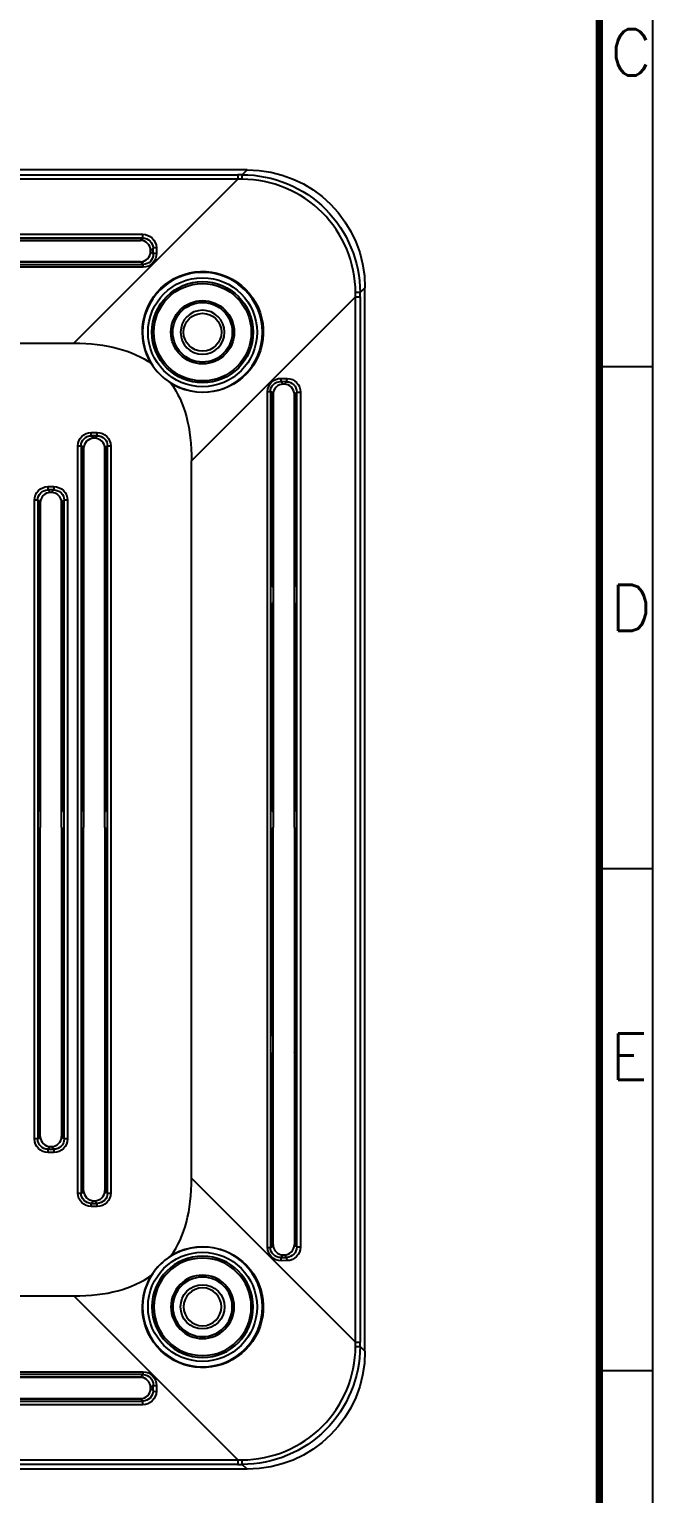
# Model space of a CAD drawing. Header units: millimetres. Extents: x 5293 to 5736, y -198 to 141.
# Drawn here: x 5678.6 to 5736.2, y -107.5 to 27.7 of the extents above; entities that cross this region are included whole.
import ezdxf

# ---------------------------------------------------------------- set-up
doc = ezdxf.new("R2010")
doc.units = ezdxf.units.MM
doc.header["$LTSCALE"] = 0.5
doc.layers.add('112', color=7, linetype='Continuous', true_color=0xffffff)
doc.layers.add('A1_KUANG', color=7, linetype='Continuous')
doc.layers.add('A4_KUANG', color=7, linetype='Continuous')
doc.styles.get("Standard").update_dxf_attribs({"font": 'txt', "bigfont": 'gbcbig.shx'})

# ---------------------------------------------------------------- blocks, each defined once
blk = doc.blocks.new('A$C3291225B')
at = {"layer": 'A4_KUANG'}
for p, q in [((255.135, 0), (255.135, 197.012)), ((257.991, 113.201), (255.126, 113.201)), ((257.991, 86.219), (255.126, 86.219)), ((257.991, 59.237), (255.126, 59.237))]:
    blk.add_line(p, q, dxfattribs=at)
at = {"layer": 'A4_KUANG', "color": 8}
blk.add_lwpolyline([(258, 0), (258, 197.012), (0, 197.012), (0, 0)], close=True, dxfattribs=at)
at = {"layer": 'A4_KUANG', "const_width": 0.4}
blk.add_lwpolyline([(2.865, 2.865), (2.865, 194.147), (255.126, 194.147), (255.135, 2.865), (2.865, 2.865)], dxfattribs=at)
at = {"layer": 'A4_KUANG'}
for s, p in [('C', (255.711, 128.855)), ('D', (255.711, 99.007)), ('E', (255.711, 74.891))]:
    blk.add_text(s, height=2.483, dxfattribs=at).set_placement(p)

msp = doc.modelspace()

# ---------------------------------------------------------------- linework, layer by layer
at = {"layer": '112', "color": 7}
for p, q in [((5698.722, 14.727), (5600.508, 14.727)), ((5601.356, 14.279), (5697.874, 14.279)), ((5697.874, 13.861), (5601.356, 13.861)), ((5697.874, 13.861), (5682.731, -1.282)), ((5697.874, 14.279), (5697.874, 13.861)), ((5698.273, 14.279), (5698.722, 14.727)), ((5610.143, 8.77), (5689.088, 8.77)), ((5689.088, 8.424), (5610.143, 8.424)), ((5671.101, 8.21), (5688.873, 8.21)), ((5671.115, 8.234), (5688.897, 8.234)), ((5688.897, 8.234), (5689.088, 8.424)), ((5689.088, 8.424), (5689.088, 8.77)), ((5690.051, 7.495), (5689.82, 7.264)), ((5689.82, 7.191), (5689.82, 7.264)), ((5689.82, 7.191), (5690.058, 6.953)), ((5690.058, 6.953), (5690.051, 7.495)), ((5690.35, 7.541), (5690.357, 6.999)), ((5610.101, 5.989), (5689.129, 5.989)), ((5689.129, 5.737), (5610.101, 5.737)), ((5688.873, 6.245), (5671.085, 6.245)), ((5688.925, 6.193), (5671.115, 6.193)), ((5689.129, 5.989), (5688.925, 6.193)), ((5689.129, 5.737), (5689.129, 5.989)), ((5693.606, -12.157), (5708.749, 2.986)), ((5708.749, -93.531), (5708.749, 2.986)), ((5708.749, 2.986), (5709.166, 2.986)), ((5709.615, 3.835), (5709.166, 3.386)), ((5709.166, 2.986), (5709.166, -93.531)), ((5709.615, -94.38), (5709.615, 3.835)), ((5663.533, -1.282), (5682.731, -1.282)), ((5702.383, -4.837), (5701.84, -4.829)), ((5701.84, -4.829), (5702.079, -5.068)), ((5701.887, -4.53), (5702.429, -4.538)), ((5702.151, -5.068), (5702.079, -5.068)), ((5702.151, -5.068), (5702.383, -4.837)), ((5700.624, -84.787), (5700.624, -5.758)), ((5700.624, -5.758), (5700.877, -5.758)), ((5700.877, -5.758), (5700.877, -84.787)), ((5701.081, -5.962), (5700.877, -5.758)), ((5701.081, -23.773), (5701.081, -5.962)), ((5701.133, -6.014), (5701.133, -23.803)), ((5703.098, -23.787), (5703.098, -6.014)), ((5703.312, -5.8), (5703.122, -5.99)), ((5703.122, -5.99), (5703.122, -23.773)), ((5703.312, -5.8), (5703.657, -5.8)), ((5703.312, -84.745), (5703.312, -5.8)), ((5703.657, -5.8), (5703.657, -84.745)), ((5683.095, -79.769), (5683.095, -10.776)), ((5683.095, -10.776), (5683.394, -10.776)), ((5683.394, -10.776), (5683.394, -79.769)), ((5683.589, -10.971), (5683.394, -10.776)), ((5684.341, -9.531), (5684.89, -9.531)), ((5684.341, -9.829), (5684.341, -9.531)), ((5684.89, -9.829), (5684.341, -9.829)), ((5684.341, -9.829), (5684.579, -10.068)), ((5684.651, -10.068), (5684.579, -10.068)), ((5684.651, -10.068), (5684.89, -9.829)), ((5684.89, -9.829), (5684.89, -9.531)), ((5685.836, -10.776), (5685.641, -10.971)), ((5685.836, -79.769), (5685.836, -10.776)), ((5685.836, -10.776), (5686.135, -10.776)), ((5686.135, -10.776), (5686.135, -79.769)), ((5683.589, -44.523), (5683.589, -10.971)), ((5683.633, -11.014), (5683.633, -44.549)), ((5685.598, -44.549), (5685.598, -11.014)), ((5685.641, -44.523), (5685.641, -10.971)), ((5693.606, -78.388), (5693.606, -12.157)), ((5680.341, -14.531), (5680.89, -14.531)), ((5680.341, -14.531), (5680.341, -14.829)), ((5680.89, -14.829), (5680.341, -14.829)), ((5680.341, -14.829), (5680.579, -15.068)), ((5680.651, -15.068), (5680.89, -14.829)), ((5680.89, -14.531), (5680.89, -14.829)), ((5679.095, -74.769), (5679.095, -15.776)), ((5679.394, -15.776), (5679.095, -15.776)), ((5679.394, -15.776), (5679.394, -74.769)), ((5679.589, -15.971), (5679.394, -15.776)), ((5679.589, -44.523), (5679.589, -15.971)), ((5679.633, -16.014), (5679.633, -44.549)), ((5680.651, -15.068), (5680.579, -15.068)), ((5681.598, -44.549), (5681.598, -16.014)), ((5681.836, -15.776), (5681.641, -15.971)), ((5681.641, -44.523), (5681.641, -15.971)), ((5681.836, -74.769), (5681.836, -15.776)), ((5682.135, -15.776), (5681.836, -15.776)), ((5682.135, -15.776), (5682.135, -74.769)), ((5701.081, -23.773), (5701.133, -23.803)), ((5701.133, -23.803), (5701.133, -25.242)), ((5703.098, -23.787), (5703.122, -23.773)), ((5703.098, -25.258), (5703.098, -23.787)), ((5701.133, -25.242), (5701.081, -25.273)), ((5701.081, -44.523), (5701.081, -25.273)), ((5701.133, -25.242), (5701.133, -44.553)), ((5703.122, -25.273), (5703.098, -25.258)), ((5703.098, -44.537), (5703.098, -25.258)), ((5703.122, -25.273), (5703.122, -44.523)), ((5679.589, -44.523), (5679.633, -44.549)), ((5679.633, -44.549), (5679.633, -45.996)), ((5681.641, -44.523), (5681.598, -44.549)), ((5681.598, -45.996), (5681.598, -44.549)), ((5683.589, -44.523), (5683.633, -44.549)), ((5683.633, -44.549), (5683.633, -45.996)), ((5685.641, -44.523), (5685.598, -44.549)), ((5685.598, -45.996), (5685.598, -44.549)), ((5701.133, -44.553), (5701.081, -44.523)), ((5701.133, -44.553), (5701.133, -45.992)), ((5703.122, -44.523), (5703.098, -44.537)), ((5703.098, -46.008), (5703.098, -44.537)), ((5679.633, -45.996), (5679.589, -46.023)), ((5679.589, -74.574), (5679.589, -46.023)), ((5679.633, -74.531), (5679.633, -45.996)), ((5681.598, -45.996), (5681.641, -46.023)), ((5681.598, -45.996), (5681.598, -74.531)), ((5681.641, -74.574), (5681.641, -46.023)), ((5683.633, -45.996), (5683.589, -46.023)), ((5683.589, -79.574), (5683.589, -46.023)), ((5683.633, -79.531), (5683.633, -45.996)), ((5685.598, -45.996), (5685.641, -46.023)), ((5685.598, -45.996), (5685.598, -79.531)), ((5685.641, -79.574), (5685.641, -46.023)), ((5701.081, -46.023), (5701.133, -45.992)), ((5701.081, -65.273), (5701.081, -46.023)), ((5701.133, -65.303), (5701.133, -45.992)), ((5703.098, -46.008), (5703.122, -46.023)), ((5703.098, -46.008), (5703.098, -65.287)), ((5703.122, -46.023), (5703.122, -65.273)), ((5701.081, -65.273), (5701.133, -65.303)), ((5701.133, -66.742), (5701.133, -65.303)), ((5703.098, -65.287), (5703.122, -65.273)), ((5703.098, -65.287), (5703.098, -66.758)), ((5701.133, -66.742), (5701.081, -66.773)), ((5701.081, -84.583), (5701.081, -66.773)), ((5701.133, -84.531), (5701.133, -66.742)), ((5703.122, -66.773), (5703.098, -66.758)), ((5703.098, -66.758), (5703.098, -84.531)), ((5703.122, -66.773), (5703.122, -84.555)), ((5679.394, -74.769), (5679.095, -74.769)), ((5679.394, -74.769), (5679.589, -74.574)), ((5680.579, -75.477), (5680.341, -75.716)), ((5680.341, -75.716), (5680.341, -76.014)), ((5680.341, -75.716), (5680.89, -75.716)), ((5680.579, -75.477), (5680.651, -75.477)), ((5680.89, -75.716), (5680.651, -75.477)), ((5680.89, -75.716), (5680.89, -76.014)), ((5681.641, -74.574), (5681.836, -74.769)), ((5682.135, -74.769), (5681.836, -74.769)), ((5680.89, -76.014), (5680.341, -76.014)), ((5693.606, -78.388), (5708.749, -93.531)), ((5683.095, -79.769), (5683.394, -79.769)), ((5683.394, -79.769), (5683.589, -79.574)), ((5685.641, -79.574), (5685.836, -79.769)), ((5685.836, -79.769), (5686.135, -79.769)), ((5684.579, -80.477), (5684.341, -80.716)), ((5684.341, -81.014), (5684.341, -80.716)), ((5684.341, -80.716), (5684.89, -80.716)), ((5684.89, -81.014), (5684.341, -81.014)), ((5684.579, -80.477), (5684.651, -80.477)), ((5684.89, -80.716), (5684.651, -80.477)), ((5684.89, -81.014), (5684.89, -80.716)), ((5700.624, -84.787), (5700.877, -84.787)), ((5700.877, -84.787), (5701.081, -84.583)), ((5703.122, -84.555), (5703.312, -84.745)), ((5703.312, -84.745), (5703.657, -84.745)), ((5702.079, -85.477), (5701.84, -85.716)), ((5701.84, -85.716), (5702.383, -85.708)), ((5702.429, -86.007), (5701.887, -86.015)), ((5702.079, -85.477), (5702.151, -85.477)), ((5702.383, -85.708), (5702.151, -85.477)), ((5663.533, -89.263), (5682.731, -89.263)), ((5697.874, -104.406), (5682.731, -89.263)), ((5708.749, -93.531), (5709.166, -93.531)), ((5709.166, -93.931), (5709.615, -94.38)), ((5610.101, -96.282), (5689.129, -96.282)), ((5689.129, -96.534), (5610.101, -96.534)), ((5688.873, -96.79), (5671.085, -96.79)), ((5671.115, -96.738), (5688.925, -96.738)), ((5688.925, -96.738), (5689.129, -96.534)), ((5689.129, -96.534), (5689.129, -96.282)), ((5690.058, -97.498), (5689.82, -97.736)), ((5689.82, -97.736), (5689.82, -97.809)), ((5689.82, -97.809), (5690.051, -98.04)), ((5690.051, -98.04), (5690.058, -97.498)), ((5690.357, -97.544), (5690.35, -98.086)), ((5610.143, -98.969), (5689.088, -98.969)), ((5689.088, -99.315), (5610.143, -99.315)), ((5671.101, -98.755), (5688.873, -98.755)), ((5688.897, -98.779), (5671.115, -98.779)), ((5689.088, -98.969), (5688.897, -98.779)), ((5689.088, -99.315), (5689.088, -98.969)), ((5698.722, -105.273), (5600.508, -105.273)), ((5601.356, -104.406), (5697.874, -104.406)), ((5697.874, -104.824), (5601.356, -104.824)), ((5697.874, -104.406), (5697.874, -104.824)), ((5698.722, -105.273), (5698.273, -104.824))]:
    msp.add_line(p, q, dxfattribs=at)
at = {"layer": '112', "color": 7, "extrusion": (0, 0, -1)}
for centre, radius in [((-5694.615, -0.273), 5.533), ((-5694.615, -0.273), 2.03), ((-5694.615, -90.273), 5.533), ((-5694.615, -90.273), 4.675), ((-5694.615, -90.273), 4.5), ((-5694.615, -90.273), 2.925), ((-5694.615, -90.273), 2.75), ((-5694.615, -90.273), 1.75)]:
    msp.add_circle(centre, radius, dxfattribs=at)
at = {"layer": '112', "color": 7}
for centre, radius in [((5694.615, -0.273), 5.034), ((5694.615, -0.273), 4.675), ((5694.615, -0.273), 4.5), ((5694.615, -0.273), 2.925), ((5694.615, -0.273), 2.75), ((5694.615, -0.273), 1.75), ((5694.615, -90.273), 5.034), ((5694.615, -90.273), 2.03)]:
    msp.add_circle(centre, radius, dxfattribs=at)
for centre, start, end in [((5694.615, -0.273), 211.76503, 238.23497), ((5694.615, -90.273), 121.76503, 148.23497)]:
    msp.add_arc(centre, 5.535, start, end, dxfattribs=at)
at = {"layer": '112', "color": 7, "extrusion": (0, 0, -1)}
for centre, major_axis, ratio, start_param, end_param in [((5718.771, 24.384), (99.877, 2.135), 0.098897, 1.7796091, 1.7836962), ((5718.797, 23.902), (100.291, 1.772), 0.0986043, 1.7786221, 1.7827067), ((5698.507, 3.619), (-7.93, -7.93), 0.9808148, 2.3658797, 3.9173056), ((5690.453, 8.844), (1.843, 0.558), 0.1629061, 2.4734537, 2.6477999), ((5688.903, 7.293), (-0.934, 0.195), 0.985206, 1.3615165, 1.5358627), ((5689.095, 7.532), (-1.229, 0.257), 0.985206, 1.3615165, 2.9247166), ((5689.095, 7.485), (-0.946, 0.14), 0.981416, 1.4189153, 2.9821154), ((5689.102, 7.009), (-0.617, 1.121), 0.9748157, 2.0706764, 3.6338766), ((5689.102, 6.962), (-0.49, 0.851), 0.9652075, 2.0875919, 3.650792), ((5690.453, 5.611), (-1.843, 0.558), 0.1629061, 0.4937927, 0.7492675), ((5688.905, 7.16), (-0.469, 0.852), 0.9748157, 3.3784018, 3.6338766), ((5718.781, 23.891), (1.77, 100.245), 0.0985652, 4.5005677, 4.504654), ((5719.287, 23.915), (2.14, 99.956), 0.098965, 4.4993334, 4.5034175), ((5243.021, -451.867), (447.858, 447.858), 0.1105205, 6.1731115, 6.2650814), ((5243.021, -451.867), (447.858, 447.858), 0.1105205, 0.0181039, 0.1100738), ((5701.897, -5.785), (-1.121, 0.617), 0.9748157, 5.7909014, 7.3541015), ((5701.85, -5.785), (-0.851, 0.49), 0.9652075, 5.7739859, 7.337186), ((5702.373, -5.793), (-0.14, 0.946), 0.981416, 0.1594772, 1.7226774), ((5702.42, -5.793), (-0.257, 1.229), 0.985206, 0.216876, 1.7800762), ((5702.048, -5.983), (-0.852, 0.469), 0.9748157, 5.7909014, 6.0463761), ((5700.499, -4.434), (-0.558, 1.843), 0.1629061, 2.3923252, 2.6477999), ((5703.731, -4.434), (0.558, 1.843), 0.1629061, 3.6353854, 3.8097316), ((5702.181, -5.985), (-0.195, 0.934), 0.985206, 1.60573, 1.7800762), ((5684.35, -10.785), (0.891, -0.891), 0.9924325, 2.3599926, 3.9231927), ((5684.35, -10.785), (-0.68, 0.68), 0.9877295, 5.5015852, 7.0647854), ((5682.999, -9.434), (-0.558, 1.843), 0.1629061, 2.4124721, 2.6477999), ((5684.88, -10.785), (0.891, 0.891), 0.9924325, 5.5015852, 7.0647854), ((5684.88, -10.785), (0.68, 0.68), 0.9877295, 5.5015852, 7.0647854), ((5686.231, -9.434), (0.558, 1.843), 0.1629061, 3.6353854, 3.8707132), ((5680.35, -15.785), (0.891, -0.891), 0.9924325, 2.3599926, 3.9231927), ((5680.35, -15.785), (-0.68, 0.68), 0.9877295, 5.5015852, 7.0647854), ((5680.88, -15.785), (0.891, 0.891), 0.9924325, 5.5015852, 7.0647854), ((5680.88, -15.785), (0.68, 0.68), 0.9877295, 5.5015852, 7.0647854), ((5678.999, -14.434), (-0.558, 1.843), 0.1629061, 2.4124721, 2.6477999), ((5682.231, -14.434), (0.558, 1.843), 0.1629061, 3.6353854, 3.8707132), ((5680.35, -74.76), (-0.891, -0.891), 0.9924325, 5.5015852, 7.0647854), ((5680.35, -74.76), (0.68, 0.68), 0.9877295, 2.3599926, 3.9231927), ((5678.999, -76.111), (0.558, 1.843), 0.1629061, 0.4937927, 0.7291205), ((5680.88, -74.76), (-0.891, 0.891), 0.9924325, 2.3599926, 3.9231927), ((5680.88, -74.76), (-0.68, 0.68), 0.9877295, 2.3599926, 3.9231927), ((5682.231, -76.111), (-0.558, 1.843), 0.1629061, 5.5540648, 5.7893926), ((5684.35, -79.76), (-0.891, -0.891), 0.9924325, 5.5015852, 7.0647854), ((5684.35, -79.76), (0.68, 0.68), 0.9877295, 2.3599926, 3.9231927), ((5682.999, -81.111), (0.558, 1.843), 0.1629061, 0.4937927, 0.7291205), ((5684.88, -79.76), (-0.891, 0.891), 0.9924325, 2.3599926, 3.9231927), ((5684.88, -79.76), (-0.68, 0.68), 0.9877295, 2.3599926, 3.9231927), ((5686.231, -81.111), (-0.558, 1.843), 0.1629061, 5.5540648, 5.7893926), ((5701.897, -84.76), (1.121, 0.617), 0.9748157, 2.0706764, 3.6338766), ((5701.85, -84.76), (0.851, 0.49), 0.9652075, 2.0875919, 3.650792), ((5702.048, -84.562), (0.852, 0.469), 0.9748157, 3.3784018, 3.6338766), ((5700.499, -86.111), (0.558, 1.843), 0.1629061, 0.4937927, 0.7492675), ((5702.373, -84.752), (0.14, 0.946), 0.981416, 1.4189153, 2.9821154), ((5702.42, -84.752), (0.257, 1.229), 0.985206, 1.3615165, 2.9247166), ((5703.731, -86.111), (-0.558, 1.843), 0.1629061, 5.6150464, 5.7893926), ((5702.181, -84.56), (0.195, 0.934), 0.985206, 1.3615165, 1.5358627), ((5698.507, -94.164), (-7.93, 7.93), 0.9808148, 2.3658797, 3.9173056), ((5718.789, -114.454), (-1.772, 100.291), 0.0986043, 4.9202148, 4.9242994), ((5719.274, -114.433), (-2.136, 99.889), 0.0989067, 4.9212243, 4.925311), ((5690.453, -96.156), (1.843, 0.558), 0.1629061, 2.3923252, 2.6477999), ((5688.905, -97.705), (0.469, 0.852), 0.9748157, 5.7909014, 6.0463761), ((5689.102, -97.554), (0.617, 1.121), 0.9748157, 5.7909014, 7.3541015), ((5689.102, -97.507), (0.49, 0.851), 0.9652075, 5.7739859, 7.337186), ((5689.095, -98.03), (0.946, 0.14), 0.981416, 0.1594772, 1.7226774), ((5689.095, -98.077), (1.229, 0.257), 0.985206, 0.216876, 1.7800762), ((5690.453, -99.389), (-1.843, 0.558), 0.1629061, 0.4937927, 0.6681389), ((5688.903, -97.838), (0.934, 0.195), 0.985206, 1.60573, 1.7800762), ((5718.779, -114.438), (-100.245, 1.77), 0.0985652, 1.358975, 1.3630614), ((5718.776, -114.932), (-99.889, 2.136), 0.0989067, 1.3578743, 1.361961)]:
    msp.add_ellipse(centre, major_axis=major_axis, ratio=ratio, start_param=start_param, end_param=end_param, dxfattribs=at)
at = {"layer": '112', "color": 7}
for centre, major_axis, ratio, start_param, end_param in [((5698.273, 13.783), (0, 0.5), 0.0030065, 4.865501, 6.1435583), ((5688.866, 7.256), (-0.677, -0.677), 0.9924325, 2.3599926, 3.9231927), ((5688.866, 7.199), (0.677, -0.677), 0.9924325, 5.5015852, 7.0647854), ((5690.35, 7.495), (0.3, 0.004), 0.1553393, 1.5686591, 3.0532511), ((5690.357, 6.953), (0.3, 0.004), 0.1553393, 1.5686591, 3.0532511), ((5708.671, 3.386), (0.5, 0), 0.0030065, 0.139627, 1.4176843), ((5702.086, -6.022), (0.677, -0.677), 0.9924325, 2.3599926, 3.9231927), ((5701.84, -4.53), (-0.004, -0.3), 0.1553393, 0.0883416, 1.5729336), ((5702.144, -6.022), (0.677, 0.677), 0.9924325, 5.5015852, 7.0647854), ((5702.383, -4.538), (-0.004, -0.3), 0.1553393, 0.0883416, 1.5729336), ((5684.543, -10.978), (0.677, -0.677), 0.9924325, 3.6878649, 3.9231927), ((5684.586, -11.022), (0.677, -0.677), 0.9924325, 2.3599926, 3.9231927), ((5684.644, -11.022), (0.677, 0.677), 0.9924325, 5.5015852, 7.0647854), ((5684.688, -10.978), (0.677, 0.677), 0.9924325, 5.5015852, 5.736913), ((5680.543, -15.978), (0.677, -0.677), 0.9924325, 3.6878649, 3.9231927), ((5680.586, -16.022), (0.677, -0.677), 0.9924325, 2.3599926, 3.9231927), ((5680.644, -16.022), (0.677, 0.677), 0.9924325, 5.5015852, 7.0647854), ((5680.688, -15.978), (0.677, 0.677), 0.9924325, 5.5015852, 5.736913), ((5680.543, -74.567), (-0.677, -0.677), 0.9924325, 5.5015852, 5.736913), ((5680.586, -74.523), (-0.677, -0.677), 0.9924325, 5.5015852, 7.0647854), ((5680.644, -74.523), (-0.677, 0.677), 0.9924325, 2.3599926, 3.9231927), ((5680.688, -74.567), (-0.677, 0.677), 0.9924325, 3.6878649, 3.9231927), ((5243.021, 361.322), (447.858, -447.858), 0.1105205, 0.0181039, 0.1100738), ((5684.543, -79.567), (-0.677, -0.677), 0.9924325, 5.5015852, 5.736913), ((5684.586, -79.523), (-0.677, -0.677), 0.9924325, 5.5015852, 7.0647854), ((5684.644, -79.523), (-0.677, 0.677), 0.9924325, 2.3599926, 3.9231927), ((5684.688, -79.567), (-0.677, 0.677), 0.9924325, 3.6878649, 3.9231927), ((5702.086, -84.523), (-0.677, -0.677), 0.9924325, 5.5015852, 7.0647854), ((5702.144, -84.523), (-0.677, 0.677), 0.9924325, 2.3599926, 3.9231927), ((5701.84, -86.015), (0.004, -0.3), 0.1553393, 1.5686591, 3.0532511), ((5702.383, -86.007), (0.004, -0.3), 0.1553393, 1.5686591, 3.0532511), ((5243.021, 361.322), (447.858, -447.858), 0.1105205, 6.1731115, 6.2650814), ((5708.671, -93.931), (-0.5, 0), 0.0030065, 1.7239083, 3.0019657), ((5688.866, -97.744), (-0.677, -0.677), 0.9924325, 2.3599926, 3.9231927), ((5688.866, -97.801), (0.677, -0.677), 0.9924325, 5.5015852, 7.0647854), ((5690.35, -98.04), (0.3, -0.004), 0.1553393, 3.2299342, 4.7145262), ((5690.357, -97.498), (0.3, -0.004), 0.1553393, 3.2299342, 4.7145262), ((5698.273, -104.329), (0, 0.5), 0.0030065, 3.2812196, 4.559277)]:
    msp.add_ellipse(centre, major_axis=major_axis, ratio=ratio, start_param=start_param, end_param=end_param, dxfattribs=at)
for points, knots in [([(5698.273, 14.279), (5701.15, 14.277), (5703.973, 13.094), (5707.983, 9.083), (5709.165, 6.262), (5709.166, 3.386)], [0, 0, 0, 0, 0.5, 0.5, 1, 1, 1, 1]), ([(5708.747, 3.387), (5708.739, 6.15), (5707.596, 8.854), (5703.744, 12.708), (5701.037, 13.851), (5698.275, 13.86)], [0, 0, 0, 0, 0.5, 0.5, 1, 1, 1, 1]), ([(5689.909, -3.186), (5689.193, -2.037), (5688.915, -0.613), (5689.366, 2.035), (5690.097, 3.28), (5692.204, 4.965), (5693.583, 5.41), (5696.302, 5.258), (5697.615, 4.674), (5699.558, 2.733), (5700.143, 1.421), (5700.299, -1.298), (5699.861, -2.672), (5698.165, -4.796), (5696.932, -5.519), (5694.267, -5.974), (5692.865, -5.704), (5691.701, -4.978)], [0, 0, 0, 0, 0.125, 0.125, 0.25, 0.25, 0.375, 0.375, 0.5, 0.5, 0.625, 0.625, 0.75, 0.75, 0.875, 0.875, 1, 1, 1, 1]), ([(5691.701, -85.567), (5692.866, -84.841), (5694.27, -84.571), (5696.933, -85.026), (5698.171, -85.757), (5699.855, -87.865), (5700.297, -89.251), (5700.145, -91.953), (5699.557, -93.28), (5697.614, -95.219), (5696.301, -95.803), (5693.582, -95.955), (5692.203, -95.51), (5690.096, -93.824), (5689.366, -92.578), (5688.916, -89.931), (5689.193, -88.507), (5689.909, -87.359)], [0, 0, 0, 0, 0.125, 0.125, 0.25, 0.25, 0.375, 0.375, 0.5, 0.5, 0.625, 0.625, 0.75, 0.75, 0.875, 0.875, 1, 1, 1, 1]), ([(5709.166, -93.931), (5709.165, -96.807), (5707.982, -99.63), (5703.971, -103.641), (5701.15, -104.822), (5698.273, -104.824)], [0, 0, 0, 0, 0.5, 0.5, 1, 1, 1, 1]), ([(5698.275, -104.405), (5701.037, -104.396), (5703.742, -103.254), (5707.595, -99.401), (5708.739, -96.695), (5708.747, -93.932)], [0, 0, 0, 0, 0.5, 0.5, 1, 1, 1, 1])]:
    msp.add_open_spline(points, degree=3, knots=knots, dxfattribs=at)

# ---------------------------------------------------------------- block references
at = {"layer": 'A1_KUANG', "color": 1, "lineweight": 0, "xscale": 1.718413414360839, "yscale": 1.718413414361066, "zscale": 1.718413414359811}
msp.add_blockref('A$C3291225B', (5292.837, -197.991), dxfattribs=at)

doc.saveas('drawing.dxf')
